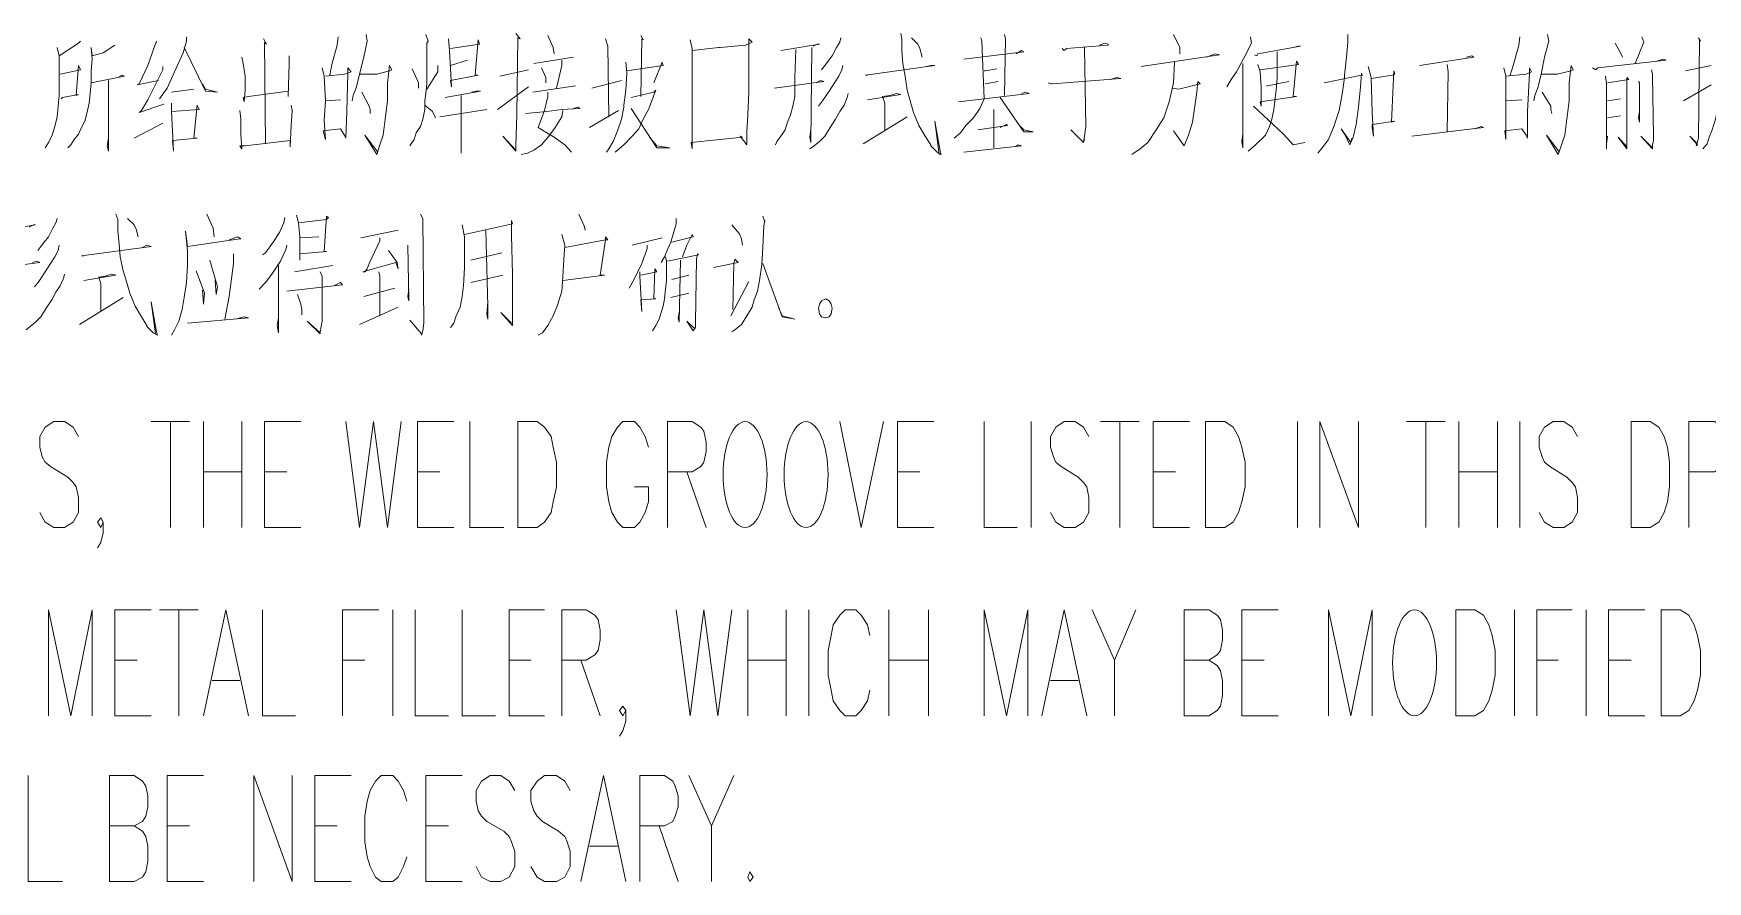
# Model space of a CAD drawing. Header units: millimetres. Extents: x 0 to 588, y 0 to 874.
# Drawn here: x 505.69 to 538.83, y 495.53 to 512.32 of the extents above; entities that cross this region are included whole.
import ezdxf

# ---------------------------------------------------------------- set-up
doc = ezdxf.new("R2010")
doc.units = ezdxf.units.MM
doc.layers.get('0').update_dxf_attribs({"lineweight": 18})

msp = doc.modelspace()

# ---------------------------------------------------------------- linework, layer by layer
at = {"color": 0, "lineweight": 0}
for points in [[(512.276, 512.297), (512.297, 512.169), (512.233, 511.852), (512.149, 511.514), (512.085, 511.26), (512.022, 511.09), (512, 510.985)], [(513.461, 512.297), (513.503, 512.169), (513.482, 512.127), (513.482, 511.323), (513.461, 511.133), (513.44, 510.985), (513.44, 510.815), (513.398, 510.625), (513.355, 510.476), (513.27, 510.349), (513.228, 510.222), (513.144, 510.096)], [(515.239, 512.318), (515.324, 512.212), (515.281, 512.233), (515.26, 510.709), (515.239, 510.096), (515.239, 509.99), (514.985, 510.286), (515.239, 510.01)], [(522.859, 512.318), (522.88, 512.212), (522.88, 511.979), (522.901, 511.725), (522.944, 511.471), (522.986, 511.196), (523.049, 510.985), (523.113, 510.751), (523.219, 510.498), (523.346, 510.286), (523.452, 510.117), (523.452, 510.096), (523.579, 509.969), (523.663, 509.926), (523.642, 509.99), (523.536, 510.582), (523.621, 509.926)], [(524.912, 512.297), (524.933, 512.212), (524.912, 511.09)], [(528.256, 512.297), (528.384, 512.043), (528.384, 511.916)], [(531.707, 512.297), (531.707, 512.149), (531.686, 511.852), (531.643, 511.493), (531.643, 511.45), (531.601, 511.154), (531.537, 510.794), (531.432, 510.476), (531.326, 510.222), (531.199, 510.053), (531.114, 509.947)], [(535.665, 512.297), (535.686, 512.169), (535.601, 511.852), (535.538, 511.514), (535.474, 511.26), (535.411, 511.09), (535.39, 510.985)], [(506.624, 512.169), (506.582, 512.127), (506.201, 511.873), (506.159, 512.043), (506.201, 511.873), (506.201, 511.09), (506.18, 510.879), (506.159, 510.667), (506.116, 510.476), (506.053, 510.286), (505.989, 510.159), (505.926, 510.053)], [(507.301, 512.085), (507.069, 511.937), (506.857, 511.873), (506.836, 512.043), (506.857, 511.81), (506.836, 511.577), (506.836, 511.344), (506.815, 511.133), (506.793, 510.942), (506.751, 510.731), (506.709, 510.582), (506.645, 510.455), (506.582, 510.328), (506.497, 510.222), (506.434, 510.117), (506.37, 510.053)], [(508.127, 512.169), (508.085, 512.043), (507.958, 511.683), (507.788, 511.323), (507.746, 511.302), (508.169, 511.387)], [(508.72, 512.254), (508.72, 512.169), (508.656, 511.937), (508.55, 511.704), (508.423, 511.429), (508.339, 511.238), (508.19, 511.027)], [(508.677, 512.043), (509.101, 511.175), (509.334, 511.154), (509.101, 511.217), (509.037, 511.323)], [(510.244, 512.212), (510.307, 512.106), (510.265, 512.149), (510.286, 510.137)], [(511.725, 512.254), (511.704, 512.085), (511.598, 511.704), (511.556, 511.493)], [(513.905, 512.212), (513.927, 511.979), (513.969, 511.26), (513.948, 511.387), (514.498, 511.493), (514.435, 511.493), (514.498, 512.191), (514.519, 512.106), (513.948, 512.022)], [(515.874, 512.276), (515.98, 512.043), (516.001, 511.916)], [(517.017, 512.212), (517.059, 512.064), (517.081, 510.667)], [(517.716, 512.276), (517.758, 512.191), (517.737, 512.212), (517.716, 511.069)], [(518.689, 512.191), (518.731, 512.022), (518.731, 510.032), (518.71, 510.159), (519.726, 510.265), (519.684, 510.286), (519.811, 510.117), (519.811, 510.371), (519.832, 510.709), (519.853, 511.154), (519.853, 512.212), (519.917, 512.149), (519.79, 512.085), (519.282, 512.043), (519.261, 512.043), (518.731, 511.979)], [(520.785, 512), (520.764, 511.45), (520.764, 511.069), (520.721, 510.879), (520.679, 510.709), (520.615, 510.561), (520.573, 510.413), (520.488, 510.286), (520.404, 510.18), (520.383, 510.117)], [(520.488, 511.979), (521.25, 512.106), (521.208, 512.106), (521.123, 512.064)], [(521.102, 512.043), (521.081, 510.159), (521.06, 510.265), (521.081, 510.413)], [(521.674, 512.233), (521.653, 512.149), (521.589, 512.043), (521.504, 511.873), (521.42, 511.768), (521.356, 511.683), (521.293, 511.598)], [(523.071, 512.233), (523.198, 512.106), (523.24, 512.022), (523.282, 511.852)], [(524.447, 512.233), (524.468, 512.169), (524.51, 511.027), (524.425, 510.836), (524.298, 510.646), (524.15, 510.498), (524.044, 510.349), (523.917, 510.244)], [(524.108, 511.81), (525.293, 511.958), (525.251, 511.979), (525.145, 511.916)], [(526.055, 512.022), (526.097, 511.979), (526.14, 512.022), (526.965, 512.085), (526.965, 512.106), (526.902, 512.127), (526.796, 512.085)], [(526.5, 512.043), (526.521, 510.476), (526.5, 510.286), (526.479, 510.159), (526.225, 510.413), (526.479, 510.159), (526.5, 510.222)], [(529.78, 512.254), (529.802, 512.127), (529.654, 511.831), (529.505, 511.556), (529.399, 511.408), (529.315, 511.26)], [(530.31, 511.958), (530.31, 511.429), (530.288, 511.196), (530.267, 510.985), (530.246, 510.815), (530.204, 510.625), (530.162, 510.476), (530.077, 510.307), (529.865, 510.096), (529.738, 509.99)], [(529.865, 511.895), (529.908, 511.873), (529.929, 511.916), (530.775, 512.064), (530.733, 512.064), (530.627, 512.043)], [(535.115, 512.254), (535.093, 512.085), (534.987, 511.704), (534.924, 511.493)], [(536.998, 512.127), (537.104, 511.937), (537.146, 511.852)], [(537.528, 512.254), (537.57, 512.149), (537.4, 511.725)], [(538.649, 512.233), (538.692, 512.169), (538.67, 512.191), (538.649, 510.244), (538.607, 510.096), (538.628, 510.117), (538.48, 510.286), (538.628, 510.137)], [(506.243, 511.027), (506.264, 511.048), (506.582, 511.111), (506.539, 511.09), (506.582, 511.683), (506.624, 511.598), (506.222, 511.514)], [(508.254, 511.662), (508.254, 511.598), (507.958, 511.006), (507.831, 510.794), (507.788, 510.751), (508.275, 510.921)], [(509.82, 511.852), (509.841, 511.725), (509.884, 511.471), (509.884, 511.196), (509.863, 510.963), (509.841, 511.048), (509.947, 511.069), (510.731, 511.175), (510.731, 511.069), (510.752, 511.725), (510.752, 511.873)], [(511.408, 511.64), (511.45, 511.471), (511.471, 510.985), (511.45, 510.603), (511.471, 510.222), (511.429, 510.392), (511.768, 510.434), (511.852, 510.307), (511.873, 510.244), (511.895, 510.773), (511.916, 511.535), (511.916, 511.64), (511.979, 511.556), (511.852, 511.514), (511.471, 511.471)], [(512.149, 511.514), (512.487, 511.514), (512.741, 511.577), (512.784, 511.598), (512.741, 511.683), (512.699, 511.344), (512.699, 510.985), (512.657, 510.625), (512.614, 510.307), (512.551, 510.117), (512.487, 509.926), (512.255, 510.307), (512.509, 509.969)], [(513.694, 511.683), (513.694, 511.556), (513.482, 511.217)], [(513.948, 511.683), (514.287, 511.789)], [(515.599, 511.725), (516.382, 511.852)], [(515.747, 511.64), (515.832, 511.45), (515.832, 511.344)], [(516.149, 511.789), (516.149, 511.683), (516.043, 511.238)], [(517.419, 511.747), (517.44, 511.535), (517.419, 511.196), (517.377, 510.9), (517.377, 510.858), (517.335, 510.625), (517.25, 510.392), (517.165, 510.18), (517.081, 510.032), (517.038, 509.969)], [(517.44, 511.577), (518.16, 511.683), (518.139, 511.747), (517.97, 511.344)], [(521.716, 511.683), (521.695, 511.598), (521.631, 511.471), (521.547, 511.344), (521.441, 511.175), (521.356, 511.048), (521.314, 510.985), (521.229, 510.879)], [(523.367, 511.662), (523.452, 511.683), (523.536, 511.683), (522.16, 511.493), (522.203, 511.493)], [(528.278, 511.747), (528.256, 511.344), (528.172, 510.963), (528.066, 510.646), (527.918, 510.413), (527.749, 510.159), (527.6, 510.032), (527.431, 509.926)], [(527.621, 511.662), (529.167, 511.895), (529.082, 511.916), (528.913, 511.852)], [(529.632, 511.725), (529.632, 510.053), (529.611, 510.18), (529.632, 510.328)], [(529.929, 511.704), (529.971, 511.556), (529.992, 511.26), (529.992, 510.879), (529.971, 510.963), (530.691, 511.069), (530.627, 511.069), (530.691, 511.768), (530.733, 511.704), (529.971, 511.598)], [(532.109, 511.662), (532.172, 511.45), (532.193, 510.751), (532.215, 510.286), (532.193, 510.455), (532.193, 510.519), (532.638, 510.582), (532.574, 510.561), (532.617, 511.577), (532.638, 511.514), (532.596, 511.493), (532.172, 511.429)], [(533.125, 511.683), (534.204, 511.852), (534.162, 511.873), (534.056, 511.852)], [(533.675, 511.704), (533.696, 511.556), (533.675, 510.371)], [(534.797, 511.64), (534.839, 511.471), (534.839, 510.222), (534.818, 510.392), (535.157, 510.434), (535.241, 510.307), (535.263, 510.244), (535.263, 510.773), (535.305, 511.535), (535.305, 511.64), (535.347, 511.556), (535.241, 511.514), (534.839, 511.471)], [(535.538, 511.514), (535.855, 511.514), (536.13, 511.577), (536.173, 511.598), (536.13, 511.683), (536.088, 511.344), (536.088, 510.985), (536.046, 510.625), (536.004, 510.307), (535.94, 510.117), (535.876, 509.926), (535.644, 510.307), (535.898, 509.969)], [(536.554, 511.64), (536.617, 511.598), (536.66, 511.64), (538.014, 511.789), (537.951, 511.81), (537.824, 511.768)], [(538.903, 511.683), (538.395, 511.577)], [(506.836, 511.344), (507.492, 511.471), (507.45, 511.493), (507.365, 511.45)], [(507.175, 511.387), (507.175, 509.99), (507.153, 510.096), (507.175, 510.244)], [(513.186, 511.62), (513.292, 511.387), (513.313, 511.344), (513.313, 511.238)], [(514.922, 511.471), (515.493, 511.598)], [(516.742, 511.238), (517.335, 511.387)], [(520.361, 511.238), (521.335, 511.365), (521.271, 511.387), (521.187, 511.344)], [(524.51, 511.577), (524.531, 511.577), (524.764, 511.62)], [(524.531, 511.323), (524.785, 511.365)], [(525.78, 511.344), (525.843, 511.323), (525.865, 511.323), (527.219, 511.429), (527.135, 511.45), (527.008, 511.408)], [(528.235, 511.238), (528.362, 511.217), (528.786, 511.323), (528.743, 511.365), (528.722, 511.154), (528.68, 510.879), (528.638, 510.561), (528.553, 510.307), (528.468, 510.096), (528.256, 510.392)], [(530.098, 511.28), (530.119, 511.28), (530.543, 511.365)], [(531.241, 511.344), (531.982, 511.493), (532.003, 511.493), (531.982, 511.535), (531.961, 511.26), (531.918, 510.858), (531.876, 510.519), (531.812, 510.265), (531.749, 510.117), (531.707, 510.201), (531.643, 510.328), (531.58, 510.434), (531.77, 510.159), (531.791, 510.244)], [(536.808, 511.45), (536.808, 511.471), (536.829, 511.323), (536.829, 510.032), (536.829, 510.137), (536.85, 510.286)], [(536.85, 511.344), (537.274, 511.408), (537.231, 511.45), (537.231, 510.032), (537.062, 510.265), (537.231, 510.074), (537.231, 510.137)], [(537.464, 511.365), (537.485, 511.344), (537.485, 510.561), (537.464, 510.646), (537.485, 510.773)], [(537.718, 511.598), (537.739, 511.514), (537.739, 511.471), (537.76, 510.307), (537.76, 510.201), (537.739, 510.117), (537.739, 510.032), (537.506, 510.286), (537.739, 510.053), (537.739, 510.137)], [(538.353, 510.985), (538.903, 511.302)], [(508.868, 511.217), (508.423, 511.154)], [(511.471, 510.985), (511.768, 511.006)], [(512.191, 511.154), (512.339, 510.879), (512.36, 510.815), (512.36, 510.731)], [(513.842, 511.048), (514.54, 511.175), (514.456, 511.175), (514.371, 511.154)], [(514.159, 511.09), (514.159, 509.947), (514.159, 510.244)], [(514.879, 510.815), (515.493, 511.26)], [(515.578, 511.154), (516.424, 511.28)], [(515.874, 511.154), (515.874, 511.069), (515.811, 510.794), (515.683, 510.455), (515.853, 510.349), (516.001, 510.265), (516.213, 510.117), (516.34, 509.969)], [(517.525, 511.048), (517.97, 511.154), (518.012, 511.196), (517.864, 510.815), (517.758, 510.625), (517.673, 510.434), (517.546, 510.286), (517.377, 510.117), (517.207, 509.969)], [(521.822, 511.133), (521.801, 511.048), (521.737, 510.9), (521.653, 510.773), (521.568, 510.625), (521.462, 510.455), (521.356, 510.286), (521.25, 510.18), (521.144, 510.096), (521.06, 510.032)], [(522.203, 511.006), (522.859, 511.111), (522.774, 511.133), (522.647, 511.09), (522.499, 511.069), (522.542, 510.942), (522.542, 510.413)], [(524.002, 510.963), (525.399, 511.133), (525.336, 511.154), (525.251, 511.133)], [(524.827, 511.048), (525.293, 510.371), (525.484, 510.371), (525.293, 510.413), (525.208, 510.498)], [(534.839, 510.985), (535.157, 511.006)], [(535.559, 511.154), (535.728, 510.879), (535.728, 510.815), (535.75, 510.731)], [(536.85, 510.985), (537.104, 511.027)], [(508.423, 510.942), (508.423, 510.773), (508.445, 510.392), (508.466, 509.99), (508.445, 510.201), (508.931, 510.244), (508.868, 510.244), (508.931, 510.9), (508.974, 510.815), (508.423, 510.773)], [(509.778, 510.794), (509.799, 510.625), (509.799, 510.328), (509.82, 510.032), (509.778, 510.096), (509.884, 510.096), (510.773, 510.201), (510.773, 510.074), (510.794, 510.498), (510.815, 510.794), (510.794, 510.9)], [(513.44, 510.9), (513.588, 510.773), (513.652, 510.646)], [(513.736, 510.667), (514.668, 510.815)], [(516.17, 510.794), (516.149, 510.667), (516.022, 510.455), (515.895, 510.286), (515.747, 510.117), (515.599, 510.01), (515.472, 509.947), (515.345, 509.926)], [(515.429, 510.731), (515.853, 510.773), (516.149, 510.815), (516.509, 510.836), (516.467, 510.858), (516.382, 510.836)], [(516.699, 510.455), (517.271, 510.794)], [(517.525, 510.836), (518.033, 510.053), (518.287, 510.053), (518.033, 510.096), (517.885, 510.265)], [(522.118, 510.137), (522.986, 510.667)], [(524.701, 510.815), (524.701, 510.053)], [(529.844, 510.879), (530.14, 510.603), (530.437, 510.328), (530.627, 510.117), (530.86, 510.159)], [(537.104, 510.688), (536.85, 510.646)], [(539.03, 510.858), (539.03, 510.815), (538.988, 510.625), (538.924, 510.413), (538.861, 510.265), (538.819, 510.137), (538.734, 510.032)], [(507.683, 510.244), (508.254, 510.54)], [(524.383, 510.413), (524.976, 510.498), (524.955, 510.519), (524.827, 510.455)], [(532.977, 510.286), (534.395, 510.455), (534.352, 510.476), (534.226, 510.434)], [(524.108, 509.969), (525.251, 510.096), (525.187, 510.117), (525.124, 510.074)], [(506.159, 508.656), (506.137, 508.572), (506.074, 508.465), (505.989, 508.296), (505.904, 508.19), (505.841, 508.105), (505.777, 508.021)], [(507.323, 508.741), (507.365, 508.635), (507.365, 508.402), (507.386, 508.148), (507.407, 507.894), (507.471, 507.619), (507.534, 507.407), (507.598, 507.175), (507.704, 506.921), (507.831, 506.709), (507.937, 506.539), (507.937, 506.518), (508.063, 506.391), (508.148, 506.349), (508.127, 506.413), (508.021, 507.005), (508.106, 506.37)], [(507.555, 508.656), (507.683, 508.529), (507.725, 508.445), (507.767, 508.296)], [(509.122, 508.741), (509.249, 508.465), (509.27, 508.296)], [(510.667, 508.677), (510.646, 508.572), (510.561, 508.381), (510.434, 508.19), (510.286, 507.979), (510.223, 507.936)], [(510.9, 508.72), (510.942, 508.572), (510.963, 508.296), (510.963, 507.831), (510.963, 507.958), (511.493, 508), (511.45, 508), (511.493, 508.699), (511.535, 508.677), (511.493, 508.635), (510.942, 508.572)], [(513.355, 508.741), (513.398, 508.656), (513.419, 506.582), (513.398, 506.433), (513.376, 506.349), (513.376, 506.37), (513.144, 506.645)], [(516.488, 508.741), (516.594, 508.508), (516.615, 508.423)], [(518.414, 508.656), (518.414, 508.55), (518.308, 508.19), (518.245, 508.042), (518.181, 507.894), (518.118, 507.788)], [(520.129, 508.699), (520.171, 508.593), (520.171, 508.614), (520.15, 508.508), (520.129, 508.085), (520.107, 507.746), (520.065, 507.428), (520.023, 507.217), (519.959, 507.047), (519.917, 506.899), (519.705, 506.561), (519.578, 506.455), (519.515, 506.413)], [(504.973, 508.402), (505.735, 508.529), (505.693, 508.529), (505.608, 508.487)], [(509.566, 508.233), (509.736, 508.296), (509.799, 508.254), (509.778, 508.254), (508.741, 508.105), (508.699, 508.402), (508.741, 508.021), (508.741, 507.725), (508.72, 507.386), (508.677, 507.09), (508.635, 506.857), (508.572, 506.624), (508.487, 506.455), (508.423, 506.349)], [(512.17, 508.275), (512.911, 508.423)], [(514.181, 508.529), (514.223, 508.296), (514.223, 507.683), (514.202, 507.323), (514.181, 507.111), (514.138, 506.899), (514.054, 506.709), (514.011, 506.582), (513.948, 506.497)], [(514.223, 508.339), (515.176, 508.55), (515.154, 508.614), (515.154, 508.317), (515.176, 507.555), (515.176, 506.539), (514.943, 506.793), (515.154, 506.582)], [(514.646, 508.423), (514.689, 506.921), (514.689, 506.666), (514.668, 506.772), (514.689, 507.005)], [(516.149, 508.339), (516.213, 508.127), (516.192, 507.852), (516.17, 507.492), (516.149, 507.217), (516.064, 506.942), (515.98, 506.73), (515.874, 506.539), (515.768, 506.391), (515.683, 506.349)], [(518.329, 508.19), (518.753, 508.296), (518.731, 508.339), (518.626, 508.127), (518.541, 507.894)], [(519.515, 508.529), (519.663, 508.36), (519.705, 508.254), (519.726, 508.127)], [(506.201, 508.127), (506.18, 508.021), (506.116, 507.894), (506.031, 507.767), (505.926, 507.598), (505.841, 507.471), (505.799, 507.407), (505.714, 507.301)], [(507.852, 508.085), (507.937, 508.127), (508.021, 508.105), (506.645, 507.915), (506.688, 507.915)], [(510.709, 508.127), (510.688, 508.042), (510.582, 507.81), (510.413, 507.555), (510.286, 507.386), (510.159, 507.259)], [(510.963, 508.275), (511.344, 508.296)], [(512.551, 508.275), (512.551, 508.212), (512.339, 507.767), (512.297, 507.661), (512.255, 507.598), (512.212, 507.598), (512.868, 507.788), (512.911, 507.661), (512.889, 507.788), (512.72, 508.021)], [(513.101, 508.127), (513.122, 507.026), (513.101, 507.111), (513.122, 507.259)], [(516.213, 508.085), (517.017, 508.233), (517.017, 508.296), (517.059, 508.233), (517.017, 508.233), (516.911, 507.534), (516.996, 507.534), (516.17, 507.428)], [(517.842, 508.127), (517.842, 508.063), (517.737, 507.767), (517.567, 507.428), (517.483, 507.28)], [(517.546, 508.127), (518.139, 508.275)], [(504.846, 507.661), (505.82, 507.788), (505.756, 507.81), (505.672, 507.788)], [(509.185, 507.831), (509.334, 507.301), (509.312, 507.153), (509.291, 507.428)], [(509.651, 507.958), (509.651, 507.767), (509.566, 507.111), (509.482, 506.666)], [(510.54, 507.725), (510.54, 506.391), (510.519, 506.539), (510.54, 506.688)], [(510.858, 507.598), (511.62, 507.725)], [(514.964, 507.979), (514.35, 507.831)], [(517.694, 507.598), (517.694, 507.513), (517.737, 506.815), (517.716, 507.047), (518.012, 507.069), (517.97, 507.069), (517.991, 507.661), (518.033, 507.598), (517.716, 507.534)], [(518.202, 507.894), (518.223, 507.81), (518.223, 507.428), (518.202, 507.259), (518.181, 507.069), (518.16, 506.921), (518.118, 506.793), (518.075, 506.666), (518.012, 506.539), (517.948, 506.433)], [(518.245, 507.81), (518.859, 507.936), (518.837, 507.958), (518.816, 507.852), (518.795, 506.603), (518.795, 506.497), (518.753, 506.433), (518.626, 506.624), (518.774, 506.476)], [(518.499, 507.831), (518.477, 506.603), (518.456, 506.688), (518.477, 506.793)], [(519.155, 507.683), (519.642, 507.788), (519.578, 507.852), (519.557, 507.767), (519.536, 506.857)], [(520.129, 507.767), (520.51, 506.709), (520.764, 506.666), (520.51, 506.73), (520.446, 506.878)], [(506.307, 507.555), (506.286, 507.471), (506.222, 507.323), (506.137, 507.196), (506.053, 507.047), (505.947, 506.878), (505.841, 506.709), (505.735, 506.603), (505.629, 506.518), (505.545, 506.455)], [(506.688, 507.428), (507.323, 507.534), (507.238, 507.555), (507.111, 507.513), (506.984, 507.492), (507.026, 507.365), (507.026, 506.835)], [(508.91, 507.619), (509.079, 507.175), (509.058, 506.962), (509.037, 507.238)], [(510.709, 507.217), (511.81, 507.344), (511.768, 507.386), (511.641, 507.323)], [(511.365, 507.598), (511.408, 507.513), (511.408, 506.624), (511.365, 506.413), (511.365, 506.37), (511.111, 506.624), (511.365, 506.391)], [(512.53, 507.598), (512.551, 507.513), (512.551, 506.73)], [(514.35, 507.386), (514.985, 507.534)], [(518.329, 507.45), (518.668, 507.534)], [(519.494, 506.73), (519.853, 507.407)], [(506.603, 506.561), (507.471, 507.09)], [(510.921, 507.153), (510.985, 506.962), (511.006, 506.857), (511.006, 506.751)], [(512.233, 507.111), (512.847, 507.28)], [(518.668, 507.175), (518.308, 507.09)], [(508.741, 506.582), (509.947, 506.688), (509.863, 506.709), (509.693, 506.666)], [(512.149, 506.561), (512.911, 506.899)], [(513.249, 506.518), (513.376, 506.37)], [(506.582, 504.338), (506.476, 504.529), (506.307, 504.635), (506.095, 504.635), (505.926, 504.529), (505.82, 504.338), (505.82, 504.127), (505.862, 503.936), (505.926, 503.83), (506.031, 503.745), (506.37, 503.534), (506.476, 503.428), (506.539, 503.343), (506.582, 503.131), (506.582, 502.835), (506.476, 502.644), (506.307, 502.539), (506.095, 502.539), (505.926, 502.644), (505.82, 502.835)], [(508.021, 504.635), (508.783, 504.635)], [(508.402, 504.635), (508.402, 502.539)], [(509.058, 504.635), (509.058, 502.539)], [(509.82, 504.635), (509.82, 502.539)], [(510.265, 502.539), (510.265, 504.635), (510.985, 504.635)], [(511.873, 504.635), (512.149, 502.539), (512.424, 504.635), (512.699, 502.539), (512.974, 504.635)], [(513.292, 502.539), (513.292, 504.635), (514.011, 504.635)], [(514.329, 504.635), (514.329, 502.539), (515.006, 502.539)], [(517.864, 504.127), (517.8, 504.338), (517.694, 504.529), (517.588, 504.635), (517.356, 504.635), (517.25, 504.529), (517.144, 504.338), (517.081, 504.127), (517.038, 503.83), (517.038, 503.343), (517.081, 503.047), (517.144, 502.835), (517.25, 502.644), (517.356, 502.539), (517.588, 502.539), (517.694, 502.644), (517.8, 502.835), (517.864, 503.047), (517.864, 503.343), (517.588, 503.343)], [(518.245, 502.539), (518.245, 504.635), (518.731, 504.635), (518.901, 504.529), (518.964, 504.444), (519.007, 504.232), (519.007, 504.042), (518.964, 503.83), (518.901, 503.745), (518.731, 503.64), (518.245, 503.64)], [(521.653, 504.635), (522.076, 502.539), (522.52, 504.635)], [(522.795, 502.539), (522.795, 504.635), (523.515, 504.635)], [(524.51, 504.635), (524.51, 502.539), (525.166, 502.539)], [(525.441, 504.635), (525.441, 502.539)], [(526.584, 504.338), (526.479, 504.529), (526.309, 504.635), (526.097, 504.635), (525.928, 504.529), (525.822, 504.338), (525.822, 504.127), (525.886, 503.936), (525.928, 503.83), (526.034, 503.745), (526.373, 503.534), (526.479, 503.428), (526.542, 503.343), (526.584, 503.131), (526.584, 502.835), (526.479, 502.644), (526.309, 502.539), (526.097, 502.539), (525.928, 502.644), (525.822, 502.835)], [(526.817, 504.635), (527.579, 504.635)], [(527.198, 504.635), (527.198, 502.539)], [(527.854, 502.539), (527.854, 504.635), (528.574, 504.635)], [(530.712, 504.635), (530.712, 502.539)], [(531.156, 502.539), (531.156, 504.635), (531.918, 502.539), (531.918, 504.635)], [(532.871, 504.635), (533.633, 504.635)], [(533.252, 504.635), (533.252, 502.539)], [(533.908, 504.635), (533.908, 502.539)], [(534.67, 504.635), (534.67, 502.539)], [(535.115, 504.635), (535.115, 502.539)], [(536.258, 504.338), (536.152, 504.529), (535.982, 504.635), (535.771, 504.635), (535.601, 504.529), (535.495, 504.338), (535.495, 504.127), (535.559, 503.936), (535.601, 503.83), (535.707, 503.745), (536.046, 503.534), (536.152, 503.428), (536.215, 503.343), (536.258, 503.131), (536.258, 502.835), (536.152, 502.644), (535.982, 502.539), (535.771, 502.539), (535.601, 502.644), (535.495, 502.835)], [(538.459, 502.539), (538.459, 504.635), (538.967, 504.635), (539.136, 504.529), (539.178, 504.444), (539.242, 504.232), (539.242, 504.042), (539.178, 503.83), (539.136, 503.745), (538.967, 503.64), (538.459, 503.64)], [(509.058, 503.64), (509.82, 503.64)], [(510.265, 503.64), (510.709, 503.64)], [(513.292, 503.64), (513.736, 503.64)], [(518.626, 503.64), (519.007, 502.539)], [(522.795, 503.64), (523.24, 503.64)], [(527.854, 503.64), (528.299, 503.64)], [(533.908, 503.64), (534.67, 503.64)], [(507.069, 502.644), (507.026, 502.539), (506.963, 502.644), (507.026, 502.729), (507.069, 502.644), (507.069, 502.433), (507.026, 502.243), (506.963, 502.137)], [(510.265, 502.539), (510.985, 502.539)], [(513.292, 502.539), (514.011, 502.539)], [(522.795, 502.539), (523.515, 502.539)], [(527.854, 502.539), (528.574, 502.539)], [(505.989, 498.814), (505.989, 500.909), (506.434, 498.814), (506.857, 500.909), (506.857, 498.814)], [(507.301, 498.814), (507.301, 500.909), (508.021, 500.909)], [(508.19, 500.909), (508.952, 500.909)], [(508.572, 500.909), (508.572, 498.814)], [(509.058, 498.814), (509.503, 500.909), (509.947, 498.814)], [(510.223, 500.909), (510.223, 498.814), (510.879, 498.814)], [(511.81, 498.814), (511.81, 500.909), (512.53, 500.909)], [(512.805, 500.909), (512.805, 498.814)], [(513.249, 500.909), (513.249, 498.814), (513.905, 498.814)], [(514.181, 500.909), (514.181, 498.814), (514.837, 498.814)], [(515.112, 498.814), (515.112, 500.909), (515.811, 500.909)], [(516.149, 498.814), (516.149, 500.909), (516.636, 500.909), (516.805, 500.803), (516.869, 500.719), (516.911, 500.507), (516.911, 500.317), (516.869, 500.105), (516.805, 500.02), (516.636, 499.914), (516.149, 499.914)], [(518.414, 500.909), (518.689, 498.814), (518.964, 500.909), (519.24, 498.814), (519.515, 500.909)], [(519.832, 500.909), (519.832, 498.814)], [(520.594, 500.909), (520.594, 498.814)], [(521.039, 500.909), (521.039, 498.814)], [(522.245, 500.401), (522.203, 500.612), (522.076, 500.803), (521.97, 500.909), (521.758, 500.909), (521.653, 500.803), (521.525, 500.612), (521.483, 500.401), (521.42, 500.105), (521.42, 499.618), (521.483, 499.322), (521.525, 499.11), (521.653, 498.92), (521.758, 498.814), (521.97, 498.814), (522.076, 498.92), (522.203, 499.11), (522.245, 499.322)], [(522.626, 500.909), (522.626, 498.814)], [(523.409, 500.909), (523.409, 498.814)], [(524.51, 498.814), (524.51, 500.909), (524.955, 498.814), (525.378, 500.909), (525.378, 498.814)], [(525.653, 498.814), (526.097, 500.909), (526.542, 498.814)], [(526.648, 500.909), (527.092, 499.914), (527.092, 498.814)], [(527.516, 500.909), (527.092, 499.914)], [(528.468, 498.814), (528.468, 500.909), (528.955, 500.909), (529.124, 500.803), (529.188, 500.719), (529.23, 500.507), (529.23, 500.317), (529.188, 500.105), (529.124, 500.02), (528.955, 499.914), (528.468, 499.914)], [(529.611, 498.814), (529.611, 500.909), (530.331, 500.909)], [(531.326, 498.814), (531.326, 500.909), (531.77, 498.814), (532.193, 500.909), (532.193, 498.814)], [(535.009, 500.909), (535.009, 498.814)], [(535.453, 498.814), (535.453, 500.909), (536.152, 500.909)], [(536.427, 500.909), (536.427, 498.814)], [(536.871, 498.814), (536.871, 500.909), (537.591, 500.909)], [(507.301, 499.914), (507.746, 499.914)], [(511.81, 499.914), (512.255, 499.914)], [(515.112, 499.914), (515.535, 499.914)], [(516.53, 499.914), (516.911, 498.814)], [(519.832, 499.914), (520.594, 499.914)], [(522.626, 499.914), (523.409, 499.914)], [(528.955, 499.914), (529.124, 499.808), (529.188, 499.703), (529.23, 499.512), (529.23, 499.216), (529.188, 499.004), (529.124, 498.92), (528.955, 498.814), (528.468, 498.814)], [(529.611, 499.914), (530.056, 499.914)], [(535.453, 499.914), (535.876, 499.914)], [(536.871, 499.914), (537.316, 499.914)], [(509.228, 499.512), (509.778, 499.512)], [(525.822, 499.512), (526.373, 499.512)], [(507.301, 498.814), (508.021, 498.814)], [(515.112, 498.814), (515.811, 498.814)], [(517.419, 498.92), (517.356, 498.814), (517.292, 498.92), (517.356, 499.004), (517.419, 498.92), (517.419, 498.708), (517.356, 498.517), (517.292, 498.411)], [(529.611, 498.814), (530.331, 498.814)], [(536.871, 498.814), (537.591, 498.814)], [(505.587, 497.628), (505.587, 495.533), (506.264, 495.533)], [(507.196, 495.533), (507.196, 497.628), (507.683, 497.628), (507.852, 497.522), (507.915, 497.417), (507.958, 497.226), (507.958, 497.014), (507.915, 496.824), (507.852, 496.718), (507.683, 496.634), (507.196, 496.634)], [(508.339, 495.533), (508.339, 497.628), (509.058, 497.628)], [(510.053, 495.533), (510.053, 497.628), (510.815, 495.533), (510.815, 497.628)], [(511.26, 495.533), (511.26, 497.628), (511.979, 497.628)], [(513.08, 497.12), (513.016, 497.332), (512.911, 497.522), (512.805, 497.628), (512.572, 497.628), (512.466, 497.522), (512.36, 497.332), (512.297, 497.12), (512.255, 496.824), (512.255, 496.316), (512.297, 496.02), (512.36, 495.829), (512.466, 495.618), (512.572, 495.533), (512.805, 495.533), (512.911, 495.618), (513.016, 495.829), (513.08, 496.02)], [(513.461, 495.533), (513.461, 497.628), (514.181, 497.628)], [(515.218, 497.332), (515.112, 497.522), (514.943, 497.628), (514.731, 497.628), (514.562, 497.522), (514.456, 497.332), (514.456, 497.12), (514.498, 496.93), (514.562, 496.824), (514.668, 496.718), (515.006, 496.528), (515.112, 496.422), (515.154, 496.316), (515.218, 496.125), (515.218, 495.829), (515.112, 495.618), (514.943, 495.533), (514.731, 495.533), (514.562, 495.618), (514.456, 495.829)], [(516.318, 497.332), (516.213, 497.522), (516.043, 497.628), (515.811, 497.628), (515.662, 497.522), (515.535, 497.332), (515.535, 497.12), (515.599, 496.93), (515.662, 496.824), (515.768, 496.718), (516.086, 496.528), (516.213, 496.422), (516.255, 496.316), (516.318, 496.125), (516.318, 495.829), (516.213, 495.618), (516.043, 495.533), (515.811, 495.533), (515.662, 495.618), (515.535, 495.829)], [(516.53, 495.533), (516.975, 497.628), (517.419, 495.533)], [(517.694, 495.533), (517.694, 497.628), (518.181, 497.628), (518.351, 497.522), (518.393, 497.417), (518.456, 497.226), (518.456, 497.014), (518.393, 496.824), (518.351, 496.718), (518.181, 496.634), (517.694, 496.634)], [(518.668, 497.628), (519.112, 496.634), (519.112, 495.533)], [(519.557, 497.628), (519.112, 496.634)], [(507.683, 496.634), (507.852, 496.528), (507.915, 496.422), (507.958, 496.231), (507.958, 495.935), (507.915, 495.723), (507.852, 495.618), (507.683, 495.533), (507.196, 495.533)], [(508.339, 496.634), (508.783, 496.634)], [(511.26, 496.634), (511.704, 496.634)], [(513.461, 496.634), (513.905, 496.634)], [(518.075, 496.634), (518.456, 495.533)], [(516.699, 496.231), (517.25, 496.231)], [(508.339, 495.533), (509.058, 495.533)], [(511.26, 495.533), (511.979, 495.533)], [(513.461, 495.533), (514.181, 495.533)]]:
    msp.add_lwpolyline(points, dxfattribs=at)
for points in [[(521.504, 506.878), (521.483, 506.962), (521.441, 507.026), (521.377, 507.069), (521.293, 507.026), (521.25, 506.962), (521.229, 506.878), (521.25, 506.772), (521.293, 506.709), (521.377, 506.688), (521.441, 506.709), (521.483, 506.772)], [(515.281, 502.539), (515.281, 504.635), (515.662, 504.635), (515.811, 504.529), (515.938, 504.338), (515.98, 504.127), (516.043, 503.83), (516.043, 503.343), (515.98, 503.047), (515.938, 502.835), (515.811, 502.644), (515.662, 502.539)], [(528.891, 502.539), (528.891, 504.635), (529.273, 504.635), (529.442, 504.529), (529.548, 504.338), (529.611, 504.127), (529.675, 503.83), (529.675, 503.343), (529.611, 503.047), (529.548, 502.835), (529.442, 502.644), (529.273, 502.539)], [(537.316, 502.539), (537.316, 504.635), (537.697, 504.635), (537.866, 504.529), (537.972, 504.338), (538.035, 504.127), (538.078, 503.83), (538.078, 503.343), (538.035, 503.047), (537.972, 502.835), (537.866, 502.644), (537.697, 502.539)], [(533.845, 498.814), (533.845, 500.909), (534.226, 500.909), (534.395, 500.803), (534.501, 500.612), (534.564, 500.401), (534.628, 500.105), (534.628, 499.618), (534.564, 499.322), (534.501, 499.11), (534.395, 498.92), (534.226, 498.814)], [(537.909, 498.814), (537.909, 500.909), (538.289, 500.909), (538.459, 500.803), (538.565, 500.612), (538.628, 500.401), (538.692, 500.105), (538.692, 499.618), (538.628, 499.322), (538.565, 499.11), (538.459, 498.92), (538.289, 498.814)], [(519.875, 495.723), (519.832, 495.618), (519.875, 495.533), (519.938, 495.618)]]:
    msp.add_lwpolyline(points, close=True, dxfattribs=at)
for centre in [(519.779, 503.587), (520.986, 503.587), (533.03, 499.861)]:
    msp.add_ellipse(centre, major_axis=(0, 1.048), ratio=0.414141, dxfattribs=at)

doc.saveas('drawing.dxf')
